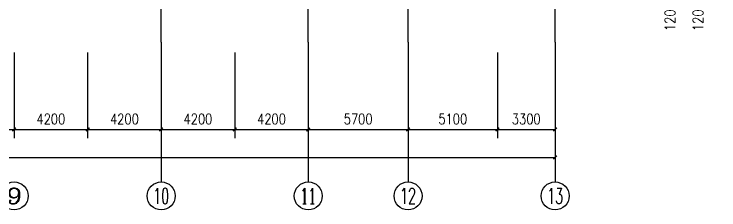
# Model space of a CAD drawing. Extents: x 122060 to 300410, y -425997 to -174060.
# Drawn here: x 218598 to 258850, y -351294 to -340097 of the extents above; entities that cross this region are included whole.
import ezdxf
from ezdxf.enums import TextEntityAlignment as Align

# ---------------------------------------------------------------- set-up
doc = ezdxf.new("R2010")
doc.units = 0
doc.header["$LTSCALE"] = 1000
doc.header["$MEASUREMENT"] = 0
doc.linetypes.add('DOTE', pattern=[2.42, 2, -0.2, 0.02, -0.2])
doc.layers.get('0').update_dxf_attribs({"linetype": 'CONTINUOUS'})
doc.layers.get('Defpoints').update_dxf_attribs({"linetype": 'CONTINUOUS'})
for name, color, linetype in [('AXIS', 3, 'CONTINUOUS'), ('AXIS_TEXT', 7, 'CONTINUOUS'), ('DOTE', 1, 'CONTINUOUS')]:
    doc.layers.add(name, color=color, linetype=linetype)
doc.styles.add('_TCH_AXIS', font='COMPLEX', dxfattribs={"bigfont": 'GBCBIG'})
doc.styles.add('COMPLEX', font='COMPLEX')
doc.styles.add('dim_font', font='SIMPLEX.shx', dxfattribs={"width": 0.8})
doc.dimstyles.new('DIMN200', dxfattribs={"dimscale": 2, "dimtxt": 300, "dimasz": 100, "dimexe": 250, "dimexo": 300, "dimgap": 150, "dimtad": 1, "dimdec": 0, "dimzin": 0, "dimdsep": 46, "dimtxsty": 'dim_font', "dimblk": 'ARCHTICK', "dimcen": 0.09, "dimclrt": 7, "dimazin": 2, "dimtfac": 1, "dimtdec": 0, "dimtix": 1, "dimtmove": 2, "dimatfit": 3, "dimfxl": 0, "dimtolj": 1, "dimtzin": 0, "dimarcsym": 0})

# ---------------------------------------------------------------- blocks, each defined once
blk = doc.blocks.new('_ArchTick')
at = {"color": 0, "linetype": 'ByBlock', "const_width": 0.4}
blk.add_lwpolyline([(-0.5, -0.5), (0.5, 0.5)], dxfattribs=at)
blk = doc.blocks.new('*D94')
at = {"layer": 'AXIS', "color": 0, "lineweight": -2}
for p, q in [((252150, -338301), (257250, -338301)), ((256750, -339501), (256750, -338301)), ((252150, -339501), (257250, -339501))]:
    blk.add_line(p, q, dxfattribs=at)
at = {"layer": 'Defpoints', "color": 0}
for p in [(251550, -338301), (256750, -338301), (251550, -339501)]:
    blk.add_point(p, dxfattribs=at)
at = {"layer": 'AXIS', "color": 0, "lineweight": -2, "xscale": 200, "yscale": 200, "zscale": 200}
for p, rotation in [((256750, -338301), 90), ((256750, -339501), 270)]:
    blk.add_blockref('_ArchTick', p, dxfattribs=dict(at, rotation=rotation))
at = {"layer": 'AXIS', "color": 7, "insert": (256060, -340241), "char_height": 600, "attachment_point": 5, "rotation": 90, "style": 'dim_font'}
blk.add_mtext('\\A1;1200', dxfattribs=at)
blk = doc.blocks.new('*D99')
at = {"layer": 'AXIS', "color": 0, "lineweight": -2}
for p, q in [((252150, -338301), (258850, -338301)), ((258350, -339501), (258350, -338301)), ((252150, -339501), (258850, -339501))]:
    blk.add_line(p, q, dxfattribs=at)
at = {"layer": 'Defpoints', "color": 0}
for p in [(251550, -338301), (258350, -338301), (251550, -339501)]:
    blk.add_point(p, dxfattribs=at)
at = {"layer": 'AXIS', "color": 0, "lineweight": -2, "xscale": 200, "yscale": 200, "zscale": 200}
for p, rotation in [((258350, -338301), 90), ((258350, -339501), 270)]:
    blk.add_blockref('_ArchTick', p, dxfattribs=dict(at, rotation=rotation))
at = {"layer": 'AXIS', "color": 7, "insert": (257660, -340241), "char_height": 600, "attachment_point": 5, "rotation": 90, "style": 'dim_font'}
blk.add_mtext('\\A1;1200', dxfattribs=at)
blk = doc.blocks.new('*D150')
at = {"layer": 'AXIS', "color": 0, "lineweight": -2}
for p, q in [((214398, -342294), (214398, -347194)), ((218598, -342294), (218598, -347194)), ((214398, -346694), (218598, -346694))]:
    blk.add_line(p, q, dxfattribs=at)
at = {"layer": 'Defpoints', "color": 0}
for p in [(214398, -341694), (218598, -341694), (218598, -346694)]:
    blk.add_point(p, dxfattribs=at)
at = {"layer": 'AXIS', "color": 0, "lineweight": -2, "xscale": 200, "yscale": 200, "zscale": 200, "rotation": 180}
blk.add_blockref('_ArchTick', (214398, -346694), dxfattribs=at)
at = {"layer": 'AXIS', "color": 0, "lineweight": -2, "xscale": 200, "yscale": 200, "zscale": 200}
blk.add_blockref('_ArchTick', (218598, -346694), dxfattribs=at)
at = {"layer": 'AXIS', "color": 7, "insert": (216498, -346094), "char_height": 600, "attachment_point": 5, "style": 'dim_font'}
blk.add_mtext('\\A1;4200', dxfattribs=at)
blk = doc.blocks.new('*D151')
at = {"layer": 'AXIS', "color": 0, "lineweight": -2}
for p, q in [((218598, -342294), (218598, -347194)), ((222798, -342294), (222798, -347194)), ((218598, -346694), (222798, -346694))]:
    blk.add_line(p, q, dxfattribs=at)
at = {"layer": 'Defpoints', "color": 0}
for p in [(218598, -341694), (222798, -341694), (222798, -346694)]:
    blk.add_point(p, dxfattribs=at)
at = {"layer": 'AXIS', "color": 0, "lineweight": -2, "xscale": 200, "yscale": 200, "zscale": 200, "rotation": 180}
blk.add_blockref('_ArchTick', (218598, -346694), dxfattribs=at)
at = {"layer": 'AXIS', "color": 0, "lineweight": -2, "xscale": 200, "yscale": 200, "zscale": 200}
blk.add_blockref('_ArchTick', (222798, -346694), dxfattribs=at)
at = {"layer": 'AXIS', "color": 7, "insert": (220698, -346094), "char_height": 600, "attachment_point": 5, "style": 'dim_font'}
blk.add_mtext('\\A1;4200', dxfattribs=at)
blk = doc.blocks.new('*D152')
at = {"layer": 'AXIS', "color": 0, "lineweight": -2}
for p, q in [((222798, -342294), (222798, -347194)), ((226998, -342294), (226998, -347194)), ((222798, -346694), (226998, -346694))]:
    blk.add_line(p, q, dxfattribs=at)
at = {"layer": 'Defpoints', "color": 0}
for p in [(222798, -341694), (226998, -341694), (226998, -346694)]:
    blk.add_point(p, dxfattribs=at)
at = {"layer": 'AXIS', "color": 0, "lineweight": -2, "xscale": 200, "yscale": 200, "zscale": 200, "rotation": 180}
blk.add_blockref('_ArchTick', (222798, -346694), dxfattribs=at)
at = {"layer": 'AXIS', "color": 0, "lineweight": -2, "xscale": 200, "yscale": 200, "zscale": 200}
blk.add_blockref('_ArchTick', (226998, -346694), dxfattribs=at)
at = {"layer": 'AXIS', "color": 7, "insert": (224898, -346094), "char_height": 600, "attachment_point": 5, "style": 'dim_font'}
blk.add_mtext('\\A1;4200', dxfattribs=at)
blk = doc.blocks.new('*D153')
at = {"layer": 'AXIS', "color": 0, "lineweight": -2}
for p, q in [((226998, -342294), (226998, -347194)), ((231198, -342294), (231198, -347194)), ((226998, -346694), (231198, -346694))]:
    blk.add_line(p, q, dxfattribs=at)
at = {"layer": 'Defpoints', "color": 0}
for p in [(226998, -341694), (231198, -341694), (231198, -346694)]:
    blk.add_point(p, dxfattribs=at)
at = {"layer": 'AXIS', "color": 0, "lineweight": -2, "xscale": 200, "yscale": 200, "zscale": 200, "rotation": 180}
blk.add_blockref('_ArchTick', (226998, -346694), dxfattribs=at)
at = {"layer": 'AXIS', "color": 0, "lineweight": -2, "xscale": 200, "yscale": 200, "zscale": 200}
blk.add_blockref('_ArchTick', (231198, -346694), dxfattribs=at)
at = {"layer": 'AXIS', "color": 7, "insert": (229098, -346094), "char_height": 600, "attachment_point": 5, "style": 'dim_font'}
blk.add_mtext('\\A1;4200', dxfattribs=at)
blk = doc.blocks.new('*D154')
at = {"layer": 'AXIS', "color": 0, "lineweight": -2}
for p, q in [((231198, -342294), (231198, -347194)), ((235398, -342294), (235398, -347194)), ((231198, -346694), (235398, -346694))]:
    blk.add_line(p, q, dxfattribs=at)
at = {"layer": 'Defpoints', "color": 0}
for p in [(231198, -341694), (235398, -341694), (235398, -346694)]:
    blk.add_point(p, dxfattribs=at)
at = {"layer": 'AXIS', "color": 0, "lineweight": -2, "xscale": 200, "yscale": 200, "zscale": 200, "rotation": 180}
blk.add_blockref('_ArchTick', (231198, -346694), dxfattribs=at)
at = {"layer": 'AXIS', "color": 0, "lineweight": -2, "xscale": 200, "yscale": 200, "zscale": 200}
blk.add_blockref('_ArchTick', (235398, -346694), dxfattribs=at)
at = {"layer": 'AXIS', "color": 7, "insert": (233298, -346094), "char_height": 600, "attachment_point": 5, "style": 'dim_font'}
blk.add_mtext('\\A1;4200', dxfattribs=at)
blk = doc.blocks.new('*D155')
at = {"layer": 'AXIS', "color": 0, "lineweight": -2}
for p, q in [((235398, -342294), (235398, -347194)), ((241098, -342294), (241098, -347194)), ((235398, -346694), (241098, -346694))]:
    blk.add_line(p, q, dxfattribs=at)
at = {"layer": 'Defpoints', "color": 0}
for p in [(235398, -341694), (241098, -341694), (241098, -346694)]:
    blk.add_point(p, dxfattribs=at)
at = {"layer": 'AXIS', "color": 0, "lineweight": -2, "xscale": 200, "yscale": 200, "zscale": 200, "rotation": 180}
blk.add_blockref('_ArchTick', (235398, -346694), dxfattribs=at)
at = {"layer": 'AXIS', "color": 0, "lineweight": -2, "xscale": 200, "yscale": 200, "zscale": 200}
blk.add_blockref('_ArchTick', (241098, -346694), dxfattribs=at)
at = {"layer": 'AXIS', "color": 7, "insert": (238248, -346094), "char_height": 600, "attachment_point": 5, "style": 'dim_font'}
blk.add_mtext('\\A1;5700', dxfattribs=at)
blk = doc.blocks.new('*D156')
at = {"layer": 'AXIS', "color": 0, "lineweight": -2}
for p, q in [((241098, -342294), (241098, -347194)), ((246198, -342294), (246198, -347194)), ((241098, -346694), (246198, -346694))]:
    blk.add_line(p, q, dxfattribs=at)
at = {"layer": 'Defpoints', "color": 0}
for p in [(241098, -341694), (246198, -341694), (246198, -346694)]:
    blk.add_point(p, dxfattribs=at)
at = {"layer": 'AXIS', "color": 0, "lineweight": -2, "xscale": 200, "yscale": 200, "zscale": 200, "rotation": 180}
blk.add_blockref('_ArchTick', (241098, -346694), dxfattribs=at)
at = {"layer": 'AXIS', "color": 0, "lineweight": -2, "xscale": 200, "yscale": 200, "zscale": 200}
blk.add_blockref('_ArchTick', (246198, -346694), dxfattribs=at)
at = {"layer": 'AXIS', "color": 7, "insert": (243648, -346094), "char_height": 600, "attachment_point": 5, "style": 'dim_font'}
blk.add_mtext('\\A1;5100', dxfattribs=at)
blk = doc.blocks.new('*D157')
at = {"layer": 'AXIS', "color": 0, "lineweight": -2}
for p, q in [((246198, -342294), (246198, -347194)), ((249498, -342294), (249498, -347194)), ((246198, -346694), (249498, -346694))]:
    blk.add_line(p, q, dxfattribs=at)
at = {"layer": 'Defpoints', "color": 0}
for p in [(246198, -341694), (249498, -341694), (249498, -346694)]:
    blk.add_point(p, dxfattribs=at)
at = {"layer": 'AXIS', "color": 0, "lineweight": -2, "xscale": 200, "yscale": 200, "zscale": 200, "rotation": 180}
blk.add_blockref('_ArchTick', (246198, -346694), dxfattribs=at)
at = {"layer": 'AXIS', "color": 0, "lineweight": -2, "xscale": 200, "yscale": 200, "zscale": 200}
blk.add_blockref('_ArchTick', (249498, -346694), dxfattribs=at)
at = {"layer": 'AXIS', "color": 7, "insert": (247848, -346094), "char_height": 600, "attachment_point": 5, "style": 'dim_font'}
blk.add_mtext('\\A1;3300', dxfattribs=at)
blk = doc.blocks.new('*D158')
at = {"layer": 'AXIS', "color": 0, "lineweight": -2}
for p, q in [((154098, -342294), (154098, -348794)), ((249498, -342294), (249498, -348794)), ((154098, -348294), (249498, -348294))]:
    blk.add_line(p, q, dxfattribs=at)
at = {"layer": 'Defpoints', "color": 0}
for p in [(154098, -341694), (249498, -341694), (249498, -348294)]:
    blk.add_point(p, dxfattribs=at)
at = {"layer": 'AXIS', "color": 0, "lineweight": -2, "xscale": 200, "yscale": 200, "zscale": 200, "rotation": 180}
blk.add_blockref('_ArchTick', (154098, -348294), dxfattribs=at)
at = {"layer": 'AXIS', "color": 0, "lineweight": -2, "xscale": 200, "yscale": 200, "zscale": 200}
blk.add_blockref('_ArchTick', (249498, -348294), dxfattribs=at)
at = {"layer": 'AXIS', "color": 7, "insert": (201798, -347694), "char_height": 600, "attachment_point": 5, "style": 'dim_font'}
blk.add_mtext('\\A1;95400', dxfattribs=at)
blk = doc.blocks.new('_AXISO')
blk.add_circle((0, 0), 0.5)
at = {"layer": 'AXIS_TEXT', "style": 'COMPLEX', "width": 1.041667}
blk.add_attdef('A', text='', height=0.56, dxfattribs=at).set_placement((-0.25, -0.28), (0.25, -0.28), align=Align.FIT)

msp = doc.modelspace()

# ---------------------------------------------------------------- linework, layer by layer
at = {"layer": 'AXIS'}
for p, q in [((226998.2, -341693.9), (226998.2, -349693.9)), ((235398.2, -341693.9), (235398.2, -349693.9)), ((241098.2, -341693.9), (241098.2, -349693.9)), ((249498.2, -341693.9), (249498.2, -349693.9))]:
    msp.add_line(p, q, dxfattribs=at)
at = {"layer": 'DOTE', "linetype": 'DOTE'}
for p, q in [((226998.2, -341693.9), (226998.2, -316272.1)), ((235398.2, -341693.9), (235398.2, -316272.1)), ((241098.2, -341693.9), (241098.2, -316272.1)), ((249498.2, -341693.9), (249498.2, -316272.1))]:
    msp.add_line(p, q, dxfattribs=at)

# ---------------------------------------------------------------- block references
at = {"layer": 'AXIS'}
ref = msp.add_blockref('_AXISO', (218598.2, -350493.9), dxfattribs=dict(at, xscale=1600, yscale=1600, zscale=1600))
ref.add_attrib('A', '9', dxfattribs={"layer": 'AXIS_TEXT', "height": 905.1, "style": '_TCH_AXIS', "width": 1.5}).set_placement((218145.6, -350946.5), (219050.7, -350946.5), align=Align.FIT)
ref = msp.add_blockref('_AXISO', (226998.2, -350493.9), dxfattribs=dict(at, xscale=1600, yscale=1600, zscale=1600))
ref.add_attrib('A', '10', dxfattribs={"layer": 'AXIS_TEXT', "height": 905.1, "style": '_TCH_AXIS', "width": 0.724138}).set_placement((226545.6, -350946.5), (227450.7, -350946.5), align=Align.FIT)
ref = msp.add_blockref('_AXISO', (235398.2, -350493.9), dxfattribs=dict(at, xscale=1600, yscale=1600, zscale=1600))
ref.add_attrib('A', '11', dxfattribs={"layer": 'AXIS_TEXT', "height": 905.1, "style": '_TCH_AXIS', "width": 0.875}).set_placement((234945.6, -350946.5), (235850.7, -350946.5), align=Align.FIT)
ref = msp.add_blockref('_AXISO', (241098.2, -350493.9), dxfattribs=dict(at, xscale=1600, yscale=1600, zscale=1600))
ref.add_attrib('A', '12', dxfattribs={"layer": 'AXIS_TEXT', "height": 905.1, "style": '_TCH_AXIS', "width": 0.724138}).set_placement((240645.6, -350946.5), (241550.7, -350946.5), align=Align.FIT)
ref = msp.add_blockref('_AXISO', (249498.2, -350493.9), dxfattribs=dict(at, xscale=1600, yscale=1600, zscale=1600))
ref.add_attrib('A', '13', dxfattribs={"layer": 'AXIS_TEXT', "height": 905.1, "style": '_TCH_AXIS', "width": 0.724138}).set_placement((249045.6, -350946.5), (249950.7, -350946.5), align=Align.FIT)

# ---------------------------------------------------------------- dimensions: what is measured, and where the dimension line sits
for base, picture, middle in [((256749.9, -338301.1), '*D94', (256059.9, -340241.1)), ((258349.9, -338301.1), '*D99', (257659.9, -340241.1))]:
    dim = msp.add_linear_dim(base=base, p1=(251549.9, -339501.1), p2=(251549.9, -338301.1), angle=90, dimstyle='DIMN200', dxfattribs=at)
    dim.commit()
    dim.dimension.update_dxf_attribs({"geometry": picture, "text_midpoint": middle, "dimtype": 129})
for p1, p2, distance, picture, middle in [((154098.2, -341693.9), (249498.2, -341693.9), -6600, '*D158', (201798.2, -347693.9)), ((214398.2, -341693.9), (218598.2, -341693.9), -5000, '*D150', (216498.2, -346093.9)), ((218598.2, -341693.9), (222798.2, -341693.9), -5000, '*D151', (220698.2, -346093.9)), ((222798.2, -341693.9), (226998.2, -341693.9), -5000, '*D152', (224898.2, -346093.9)), ((226998.2, -341693.9), (231198.2, -341693.9), -5000, '*D153', (229098.2, -346093.9)), ((231198.2, -341693.9), (235398.2, -341693.9), -5000, '*D154', (233298.2, -346093.9)), ((235398.2, -341693.9), (241098.2, -341693.9), -5000, '*D155', (238248.2, -346093.9)), ((241098.2, -341693.9), (246198.2, -341693.9), -5000, '*D156', (243648.2, -346093.9)), ((246198.2, -341693.9), (249498.2, -341693.9), -5000, '*D157', (247848.2, -346093.9))]:
    dim = msp.add_aligned_dim(p1=p1, p2=p2, distance=distance, dimstyle='DIMN200', dxfattribs=at)
    dim.commit()
    dim.dimension.update_dxf_attribs({"geometry": picture, "text_midpoint": middle})

doc.saveas('drawing.dxf')
